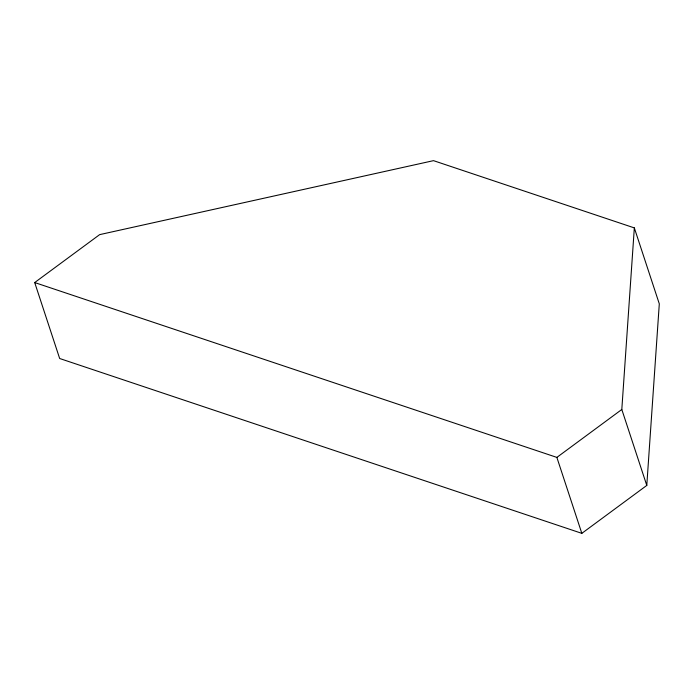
<?xml version="1.0" encoding="UTF-8"?>
<svg xmlns="http://www.w3.org/2000/svg" width="694" height="694" viewBox="0 0 694 694"><rect width="100%" height="100%" fill="white"/><g stroke="black" fill="none" stroke-linecap="round" stroke-linejoin="round"><path stroke-width="1.04" d="M646.782 485.427L621.807 409.477L634.333 227.901L433.498 160.652L99.641 234.633L34.7 282.553L59.667 358.503L581.832 533.348L646.782 485.427L659.3 303.851L634.333 227.901M34.7 282.553L556.866 457.398L621.807 409.477M556.866 457.398L581.832 533.348"/></g></svg>
